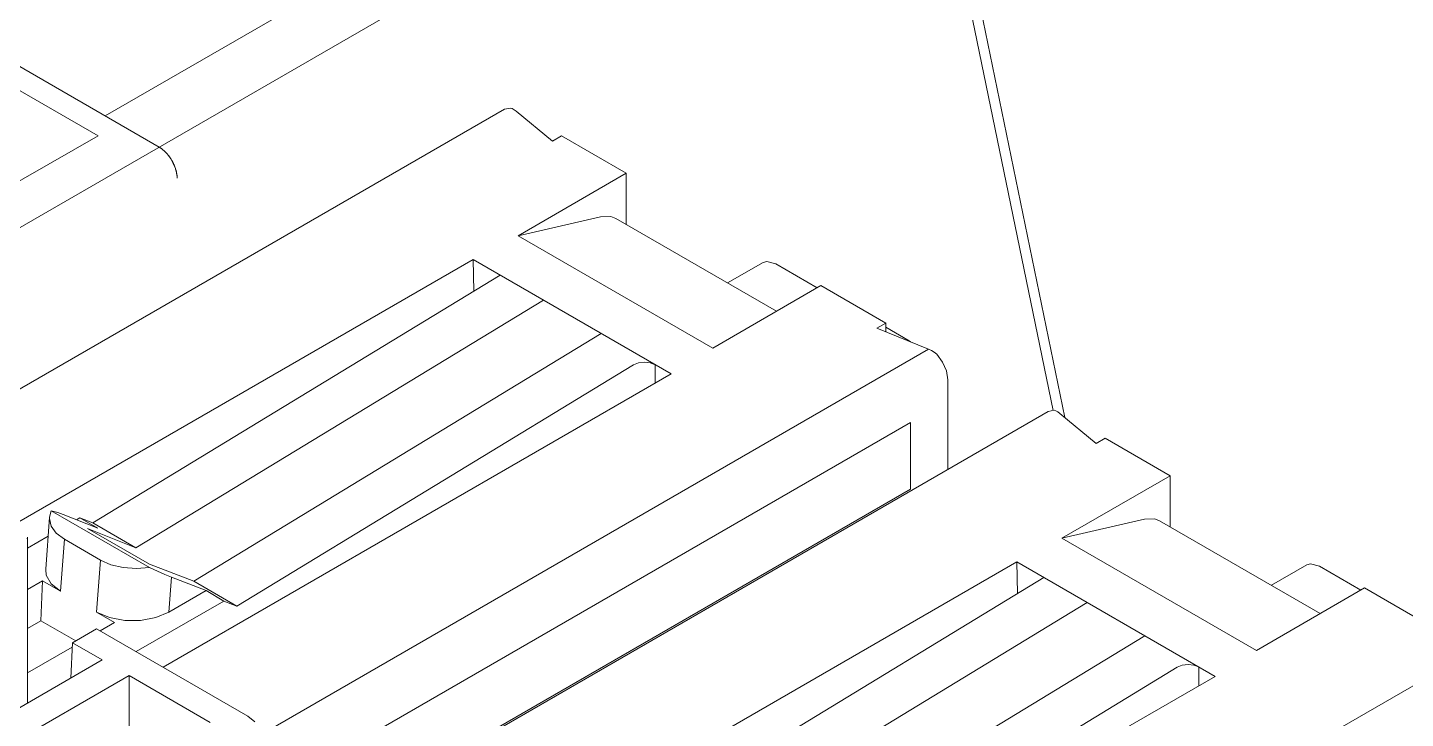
# Model space of a CAD drawing. Header units: inches. Extents: x 67248 to 85686, y -40174 to -31152.
# Drawn here: x 82487.29 to 82516.5, y -32887.14 to -32872.5 of the extents above; entities that cross this region are included whole.
import ezdxf

# ---------------------------------------------------------------- set-up
doc = ezdxf.new("R2010")
doc.units = ezdxf.units.IN
doc.header["$MEASUREMENT"] = 0

# ---------------------------------------------------------------- blocks, each defined once
blk = doc.blocks.new('ET200S')
at = {"lineweight": 0}
for p, q in [((95.592, 55.16), (11.446, 103.741)), ((65.08, 37.544), (110.119, 63.547)), ((110.609, 63.24), (113.367, 49.852)), ((110.473, 62.935), (113.139, 49.99)), ((82.502, 62.248), (94.393, 55.383)), ((94.531, 55.772), (98.562, 58.099)), ((90.6, 49.11), (102.371, 55.906)), ((102.371, 55.906), (102.485, 55.928)), ((102.485, 55.928), (102.521, 55.916)), ((102.521, 55.916), (102.559, 55.895)), ((102.559, 55.895), (102.597, 55.867)), ((103.311, 55.279), (102.597, 55.867)), ((94.393, 55.383), (90.366, 53.074)), ((103.487, 55.381), (103.311, 55.279)), ((103.487, 55.381), (104.76, 54.646)), ((95.724, 55.054), (95.72, 55.058)), ((95.753, 55.022), (95.75, 55.025)), ((95.757, 55.017), (95.753, 55.022)), ((95.766, 55.007), (95.761, 55.012)), ((95.829, 54.918), (95.826, 54.923)), ((95.857, 54.869), (95.855, 54.873)), ((95.902, 54.768), (95.9, 54.774)), ((95.907, 54.756), (95.904, 54.762)), ((95.908, 54.752), (95.907, 54.756)), ((95.921, 54.71), (95.92, 54.715)), ((104.76, 54.646), (102.639, 53.422)), ((104.76, 54.646), (104.76, 53.642)), ((102.639, 53.422), (104.256, 53.795)), ((104.256, 53.795), (104.459, 53.799)), ((104.459, 53.799), (104.553, 53.762)), ((104.553, 53.762), (107.709, 51.94)), ((102.639, 53.422), (106.457, 51.217)), ((101.755, 52.952), (92.841, 47.806)), ((101.769, 52.332), (101.755, 52.952)), ((101.755, 52.952), (105.644, 50.707)), ((107.445, 52.895), (106.749, 52.494)), ((107.445, 52.895), (107.518, 52.918)), ((107.518, 52.918), (107.695, 52.87)), ((107.695, 52.87), (108.508, 52.401)), ((102.285, 52.646), (94.29, 47.785)), ((108.579, 52.442), (106.457, 51.217)), ((108.579, 52.442), (109.851, 51.707)), ((103.134, 52.156), (95.138, 47.295)), ((109.851, 51.707), (109.675, 51.605)), ((109.851, 51.707), (109.851, 51.533)), ((104.265, 51.503), (96.27, 46.642)), ((109.675, 51.605), (110.693, 51.193)), ((109.851, 51.625), (110.311, 51.36)), ((110.693, 51.193), (97.621, 43.646)), ((110.311, 51.36), (110.336, 51.337)), ((110.693, 51.193), (110.748, 51.167)), ((110.748, 51.167), (110.802, 51.135)), ((110.802, 51.135), (110.854, 51.097)), ((104.902, 50.884), (97.118, 46.152)), ((104.902, 50.884), (104.999, 50.924)), ((104.999, 50.924), (105.114, 50.939)), ((105.114, 50.939), (105.228, 50.928)), ((105.228, 50.928), (105.326, 50.89)), ((105.326, 50.89), (105.326, 50.523)), ((110.854, 51.097), (110.968, 50.942)), ((110.968, 50.942), (111.044, 50.766)), ((105.644, 50.707), (95.674, 44.951)), ((111.044, 50.766), (111.071, 50.595)), ((111.071, 50.595), (111.071, 48.833)), ((101.272, 43.175), (113.043, 49.971)), ((113.043, 49.971), (113.156, 49.994)), ((113.156, 49.994), (113.193, 49.981)), ((113.193, 49.981), (113.23, 49.961)), ((113.23, 49.961), (113.269, 49.933)), ((113.982, 49.344), (113.269, 49.933)), ((110.338, 49.754), (99.267, 43.362)), ((110.338, 48.448), (110.338, 49.754)), ((114.159, 49.446), (113.982, 49.344)), ((114.159, 49.446), (115.432, 48.711)), ((115.432, 48.711), (113.31, 47.487)), ((115.432, 48.711), (115.432, 47.707)), ((110.338, 48.448), (101.239, 43.194)), ((93.442, 47.895), (93.367, 46.873)), ((93.442, 47.895), (93.441, 47.871)), ((93.441, 47.871), (93.475, 47.721)), ((93.475, 48.021), (93.442, 47.895)), ((93.526, 48.01), (93.475, 48.021)), ((93.475, 48.021), (95.405, 46.906)), ((93.605, 47.985), (93.526, 48.01)), ((93.711, 47.946), (93.605, 47.985)), ((93.711, 47.946), (94.391, 47.68)), ((93.969, 47.845), (94.037, 47.884)), ((94.29, 47.785), (94.037, 47.884)), ((94.037, 47.884), (94.391, 47.68)), ((93.475, 47.721), (93.574, 47.583)), ((95.138, 47.295), (94.187, 47.675)), ((94.187, 47.675), (95.4, 46.974)), ((94.29, 47.785), (95.138, 47.295)), ((113.31, 47.487), (114.928, 47.86)), ((114.928, 47.86), (115.131, 47.864)), ((115.131, 47.864), (115.225, 47.827)), ((115.225, 47.827), (118.381, 46.005)), ((93.003, 47.472), (93.01, 47.502)), ((93.01, 47.291), (93.415, 47.525)), ((93.01, 44.249), (93.01, 47.502)), ((93.574, 47.583), (93.733, 47.463)), ((93.733, 47.463), (93.659, 46.441)), ((93.733, 47.463), (94.44, 47.055)), ((113.31, 47.487), (117.129, 45.282)), ((94.366, 46.032), (94.44, 47.055)), ((94.44, 47.055), (94.647, 46.964)), ((93.378, 46.76), (93.367, 46.872)), ((94.647, 46.964), (94.887, 46.906)), ((94.887, 46.906), (95.146, 46.886)), ((95.146, 46.886), (95.405, 46.906)), ((96.27, 46.642), (95.4, 46.974)), ((95.405, 46.906), (95.559, 46.836)), ((95.559, 46.836), (95.704, 46.773)), ((112.427, 47.017), (103.513, 41.871)), ((112.441, 46.397), (112.427, 47.017)), ((112.427, 47.017), (116.316, 44.772)), ((118.116, 46.96), (117.421, 46.559)), ((118.116, 46.96), (118.189, 46.983)), ((118.189, 46.983), (118.366, 46.936)), ((118.366, 46.936), (119.179, 46.466)), ((93.01, 46.474), (93.305, 46.645)), ((93.272, 45.865), (93.305, 46.645)), ((93.305, 46.645), (93.659, 46.441)), ((93.476, 46.586), (93.378, 46.76)), ((93.659, 46.441), (93.476, 46.586)), ((95.704, 46.773), (95.832, 46.721)), ((95.783, 46.034), (95.832, 46.721)), ((95.832, 46.721), (96.512, 46.455)), ((96.27, 46.642), (97.118, 46.152)), ((112.957, 46.711), (104.961, 41.85)), ((96.865, 46.251), (95.144, 45.257)), ((95.783, 46.034), (96.512, 46.455)), ((96.865, 46.251), (96.512, 46.455)), ((97.118, 46.152), (96.865, 46.251)), ((119.25, 46.507), (117.129, 45.282)), ((119.25, 46.507), (120.523, 45.772)), ((94.618, 45.927), (94.366, 46.032)), ((94.366, 46.032), (94.719, 45.828)), ((95.783, 46.034), (95.529, 45.927)), ((113.805, 46.221), (105.81, 41.36)), ((93.01, 45.714), (93.272, 45.865)), ((93.956, 45.47), (93.272, 45.865)), ((93.889, 45.431), (94.365, 45.706)), ((97.336, 43.991), (94.365, 45.706)), ((94.436, 45.665), (94.719, 45.828)), ((94.918, 45.871), (94.618, 45.927)), ((95.228, 45.871), (94.918, 45.871)), ((95.529, 45.927), (95.228, 45.871)), ((114.937, 45.568), (106.941, 40.707)), ((93.01, 44.841), (93.885, 45.346)), ((93.857, 44.738), (93.889, 45.431)), ((94.473, 45.093), (93.889, 45.431)), ((121.365, 45.258), (108.293, 37.711)), ((90.477, 42.786), (94.473, 45.093)), ((115.573, 44.949), (107.79, 40.217)), ((115.573, 44.949), (115.671, 44.989)), ((115.671, 44.989), (115.785, 45.004)), ((115.785, 45.004), (115.9, 44.993)), ((115.9, 44.993), (115.997, 44.956)), ((115.997, 44.956), (115.997, 44.588)), ((95.002, 44.788), (91.006, 42.481)), ((95.002, 44.788), (95.002, 43.28)), ((95.002, 44.788), (96.594, 43.869)), ((116.316, 44.772), (106.345, 39.016)), ((97.336, 43.991), (97.471, 43.882))]:
    blk.add_line(p, q, dxfattribs=at)
for points in [[(95.592, 55.16), (95.604, 55.153), (95.615, 55.146), (95.627, 55.138), (95.638, 55.13), (95.649, 55.122), (95.66, 55.113), (95.67, 55.105), (95.681, 55.096), (95.691, 55.086), (95.701, 55.077), (95.712, 55.066), (95.723, 55.056), (95.733, 55.045), (95.743, 55.033), (95.753, 55.022), (95.763, 55.01), (95.773, 54.998), (95.782, 54.986), (95.791, 54.974), (95.8, 54.962), (95.809, 54.949), (95.817, 54.936), (95.826, 54.923), (95.834, 54.91), (95.842, 54.896), (95.85, 54.882), (95.857, 54.869), (95.864, 54.855), (95.871, 54.841), (95.878, 54.827), (95.884, 54.813), (95.89, 54.799), (95.896, 54.785), (95.901, 54.771), (95.907, 54.756), (95.911, 54.742), (95.916, 54.728), (95.92, 54.713), (95.924, 54.698), (95.928, 54.684), (95.931, 54.67), (95.934, 54.657), (95.937, 54.643), (95.939, 54.63), (95.941, 54.616), (95.943, 54.602), (95.944, 54.589), (95.945, 54.575), (95.945, 54.561), (95.945, 54.548)], [(95.717, 55.062), (95.712, 55.066), (95.708, 55.07), (95.704, 55.075), (95.699, 55.079), (95.695, 55.083), (95.69, 55.087), (95.686, 55.091), (95.681, 55.095), (95.676, 55.099), (95.672, 55.103), (95.667, 55.107), (95.662, 55.111), (95.658, 55.115), (95.653, 55.119), (95.648, 55.123), (95.643, 55.126), (95.638, 55.13), (95.633, 55.134), (95.628, 55.137), (95.623, 55.141), (95.618, 55.144), (95.613, 55.147), (95.608, 55.151), (95.602, 55.154), (95.597, 55.157), (95.592, 55.16)], [(95.736, 55.041), (95.733, 55.045), (95.73, 55.048)], [(95.747, 55.029), (95.745, 55.032), (95.742, 55.035)], [(95.826, 54.923), (95.822, 54.928), (95.819, 54.934), (95.815, 54.939), (95.812, 54.944), (95.808, 54.95), (95.805, 54.955), (95.801, 54.961), (95.797, 54.966), (95.793, 54.971), (95.789, 54.976), (95.786, 54.982), (95.782, 54.987), (95.778, 54.992), (95.774, 54.997), (95.77, 55.002)], [(95.837, 54.905), (95.834, 54.909), (95.831, 54.914)], [(95.845, 54.892), (95.842, 54.896), (95.839, 54.901)], [(95.852, 54.878), (95.85, 54.883), (95.847, 54.887)], [(95.898, 54.781), (95.895, 54.787), (95.893, 54.793), (95.89, 54.799), (95.888, 54.805), (95.885, 54.811), (95.883, 54.816), (95.88, 54.822), (95.877, 54.828), (95.874, 54.834), (95.872, 54.84), (95.869, 54.846), (95.866, 54.852), (95.863, 54.857), (95.86, 54.863), (95.857, 54.869)], [(95.912, 54.74), (95.911, 54.744), (95.909, 54.748)], [(95.917, 54.724), (95.916, 54.728), (95.915, 54.732)], [(95.945, 54.548), (95.945, 54.554), (95.945, 54.56), (95.945, 54.566), (95.945, 54.572), (95.945, 54.578), (95.944, 54.584), (95.944, 54.59), (95.943, 54.596), (95.943, 54.603), (95.942, 54.609), (95.941, 54.615), (95.94, 54.621), (95.939, 54.627), (95.938, 54.633), (95.937, 54.639), (95.936, 54.645), (95.935, 54.651), (95.934, 54.657), (95.933, 54.663), (95.932, 54.669), (95.93, 54.675), (95.929, 54.681), (95.927, 54.687), (95.926, 54.693), (95.924, 54.699), (95.923, 54.705)]]:
    blk.add_lwpolyline(points, dxfattribs=at)

msp = doc.modelspace()

# ---------------------------------------------------------------- block references
at = {"xscale": 1.08, "yscale": 1.08, "zscale": 1.08}
msp.add_blockref('ET200S', (82386.84, -32934.605, 0.332), dxfattribs=at)

doc.saveas('drawing.dxf')
